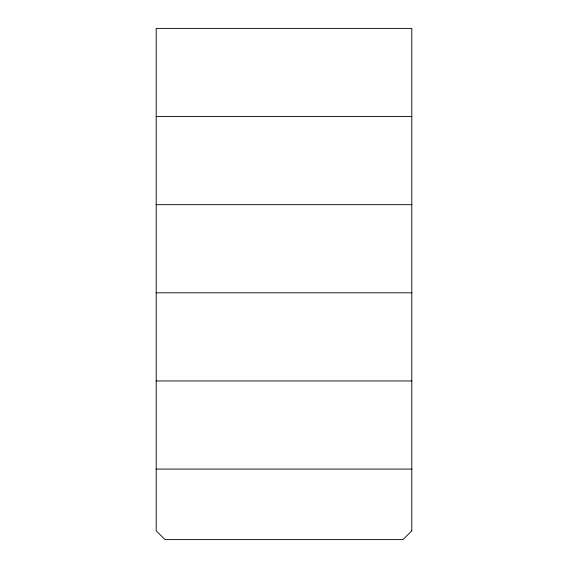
<?xml version="1.0" encoding="UTF-8"?>
<svg xmlns="http://www.w3.org/2000/svg" width="568" height="568" viewBox="0 0 568 568"><rect width="100%" height="100%" fill="white"/><g stroke="black" fill="none" stroke-linecap="round" stroke-linejoin="round"><path stroke-width="0.85" d="M156.2 116.539L411.8 116.539M156.2 204.679L411.8 204.679M156.2 292.811L411.8 292.811M156.2 380.95L411.8 380.95M156.2 469.09L411.8 469.09M411.8 530.789L402.989 539.6L165.011 539.6L156.2 530.789L156.2 28.4L411.8 28.4L411.8 530.789"/></g></svg>
